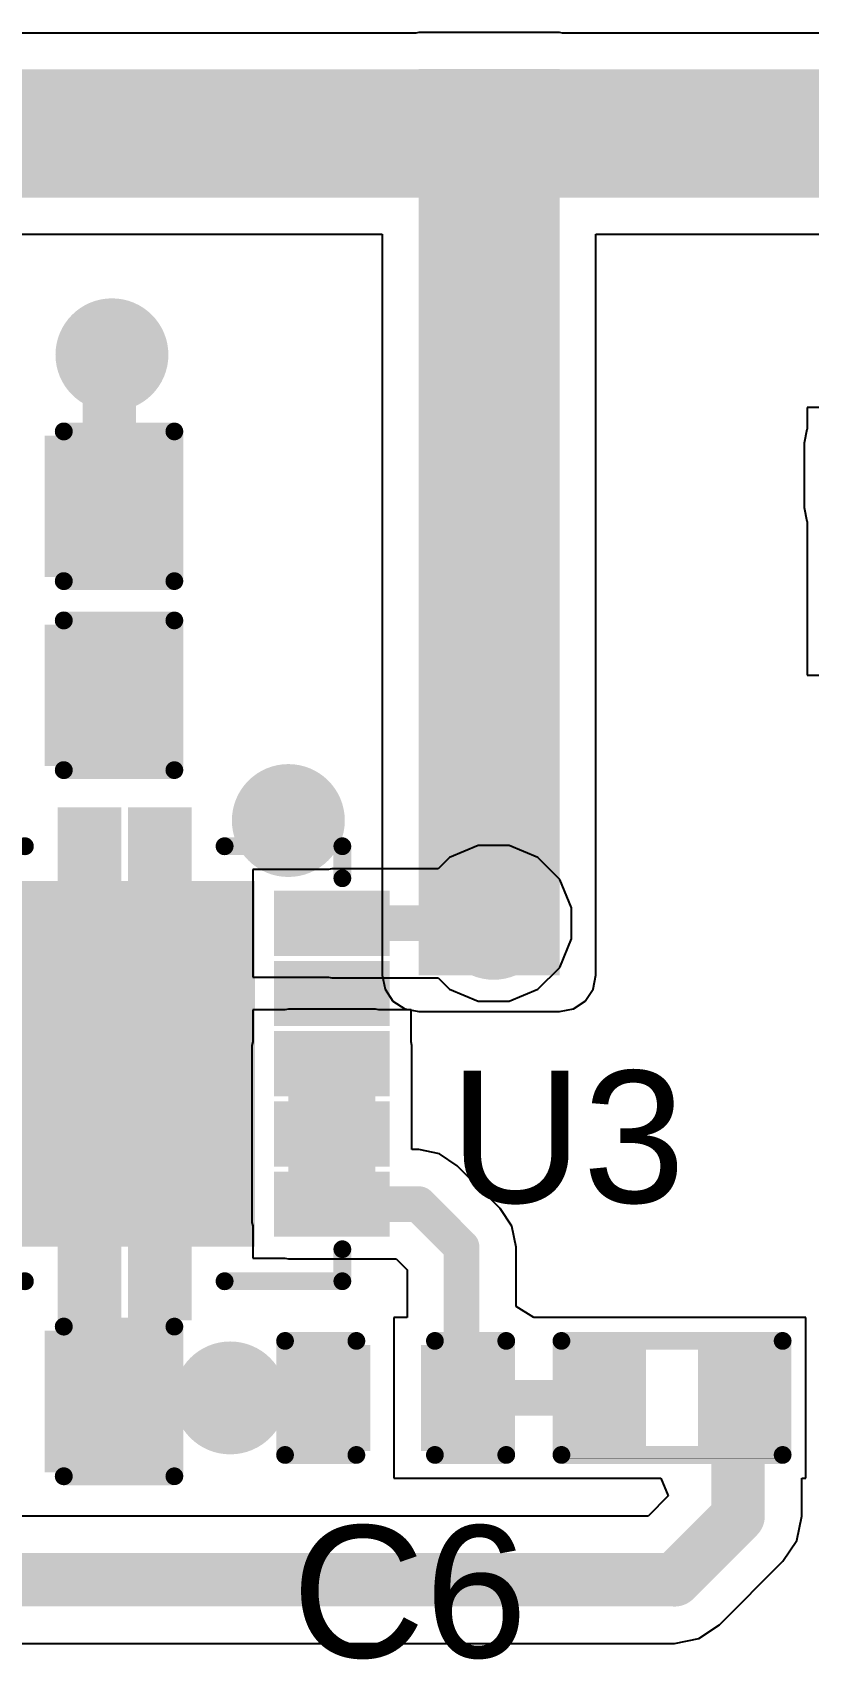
# Model space of a CAD drawing. Header units: inches. Extents: x -3.9 to 67.9, y -8.1 to 62.1.
# Drawn here: x 20.06 to 25.58, y 10.9 to 22.48 of the extents above; entities that cross this region are included whole.
import ezdxf

# ---------------------------------------------------------------- set-up
doc = ezdxf.new("R2010")
doc.units = ezdxf.units.IN
for name, color, linetype in [('Bottom Layer', 5, 'Continuous'), ('Bottom Solder', 6, 'Continuous'), ('Multi-Layer', 9, 'Continuous'), ('Pad Holes', 156, 'Continuous'), ('Top Layer', 1, 'Continuous'), ('Top Overlay', 2, 'Continuous'), ('Top Paste', 8, 'Continuous'), ('Top Solder', 216, 'Continuous'), ('Via Holes', 16, 'Continuous')]:
    doc.layers.add(name, color=color, linetype=linetype)
doc.styles.add('Arial', font='', dxfattribs={"height": 0.2})
doc.styles.get('Arial').set_extended_font_data('Arial')

# ---------------------------------------------------------------- blocks, each defined once
blk = doc.blocks.new('10_VSON__3_3__26')
at = {"layer": 'Bottom Layer'}
h = blk.add_hatch(color=5, dxfattribs=at)
edge = h.paths.add_edge_path()
edge.add_arc((0, 0.95), 0.25, 0, 360)
h = blk.add_hatch(color=5, dxfattribs=at)
edge = h.paths.add_edge_path()
edge.add_arc((-0.575, 0), 0.25, 0, 360)
h = blk.add_hatch(color=5, dxfattribs=at)
edge = h.paths.add_edge_path()
edge.add_arc((0.575, 0), 0.25, 0, 360)
h = blk.add_hatch(color=5, dxfattribs=at)
edge = h.paths.add_edge_path()
edge.add_arc((0, -0.95), 0.25, 0, 360)
at = {"layer": 'Bottom Solder'}
h = blk.add_hatch(color=6, dxfattribs=at)
edge = h.paths.add_edge_path()
edge.add_arc((0, 0.95), 0.352, 0, 360)
h = blk.add_hatch(color=6, dxfattribs=at)
edge = h.paths.add_edge_path()
edge.add_arc((-0.575, 0), 0.352, 0, 360)
h = blk.add_hatch(color=6, dxfattribs=at)
edge = h.paths.add_edge_path()
edge.add_arc((0.575, 0), 0.352, 0, 360)
h = blk.add_hatch(color=6, dxfattribs=at)
edge = h.paths.add_edge_path()
edge.add_arc((0, -0.95), 0.352, 0, 360)
at = {"layer": 'Multi-Layer'}
h = blk.add_hatch(color=9, dxfattribs=at)
edge = h.paths.add_edge_path()
edge.add_arc((0, 0.95), 0.25, 0, 360)
h = blk.add_hatch(color=9, dxfattribs=at)
edge = h.paths.add_edge_path()
edge.add_arc((-0.575, 0), 0.25, 0, 360)
h = blk.add_hatch(color=9, dxfattribs=at)
edge = h.paths.add_edge_path()
edge.add_arc((0.575, 0), 0.25, 0, 360)
h = blk.add_hatch(color=9, dxfattribs=at)
edge = h.paths.add_edge_path()
edge.add_arc((0, -0.95), 0.25, 0, 360)
at = {"layer": 'Pad Holes'}
h = blk.add_hatch(color=7, dxfattribs=at)
edge = h.paths.add_edge_path()
edge.add_arc((0, 0.95), 0.15, 0, 360)
h = blk.add_hatch(color=7, dxfattribs=at)
edge = h.paths.add_edge_path()
edge.add_arc((-0.575, 0), 0.15, 0, 360)
h = blk.add_hatch(color=7, dxfattribs=at)
edge = h.paths.add_edge_path()
edge.add_arc((0.575, 0), 0.15, 0, 360)
h = blk.add_hatch(color=7, dxfattribs=at)
edge = h.paths.add_edge_path()
edge.add_arc((0, -0.95), 0.15, 0, 360)
at = {"layer": 'Top Layer'}
for points in [[(-0.375, 1.175), (-0.375, 1.725), (-0.125, 1.725), (-0.125, 1.175)], [(0.125, 1.175), (0.125, 1.725), (0.375, 1.725), (0.375, 1.175)], [(-0.825, 1.2), (0.825, 1.2), (0.825, -1.2), (-0.825, -1.2)], [(-1.785, 1.13), (-1.165, 1.13), (-1.165, 0.87), (-1.785, 0.87)], [(1.165, 1.13), (1.785, 1.13), (1.785, 0.87), (1.165, 0.87)], [(-1.785, 0.63), (-1.165, 0.63), (-1.165, 0.37), (-1.785, 0.37)], [(1.165, 0.63), (1.785, 0.63), (1.785, 0.37), (1.165, 0.37)], [(-1.785, 0.13), (-1.165, 0.13), (-1.165, -0.13), (-1.785, -0.13)], [(1.165, 0.13), (1.785, 0.13), (1.785, -0.13), (1.165, -0.13)], [(-1.785, -0.37), (-1.165, -0.37), (-1.165, -0.63), (-1.785, -0.63)], [(1.165, -0.37), (1.785, -0.37), (1.785, -0.63), (1.165, -0.63)], [(-1.785, -0.87), (-1.165, -0.87), (-1.165, -1.13), (-1.785, -1.13)], [(1.165, -0.87), (1.785, -0.87), (1.785, -1.13), (1.165, -1.13)], [(-0.125, -1.175), (-0.125, -1.725), (-0.375, -1.725), (-0.375, -1.175)], [(0.375, -1.175), (0.375, -1.725), (0.125, -1.725), (0.125, -1.175)]]:
    blk.add_hatch(color=1, dxfattribs=at).paths.add_polyline_path(points)
h = blk.add_hatch(color=1, dxfattribs=at)
edge = h.paths.add_edge_path()
edge.add_arc((0, 0.95), 0.25, 0, 360)
h = blk.add_hatch(color=1, dxfattribs=at)
edge = h.paths.add_edge_path()
edge.add_arc((-0.575, 0), 0.25, 0, 360)
h = blk.add_hatch(color=1, dxfattribs=at)
edge = h.paths.add_edge_path()
edge.add_arc((0.575, 0), 0.25, 0, 360)
h = blk.add_hatch(color=1, dxfattribs=at)
edge = h.paths.add_edge_path()
edge.add_arc((0, -0.95), 0.25, 0, 360)
at = {"layer": 'Top Paste'}
for points in [[(-0.375, 1.175), (-0.375, 1.725), (-0.125, 1.725), (-0.125, 1.175)], [(0.125, 1.175), (0.125, 1.725), (0.375, 1.725), (0.375, 1.175)], [(-0.825, 1.2), (0.825, 1.2), (0.825, -1.2), (-0.825, -1.2)], [(-1.785, 1.13), (-1.165, 1.13), (-1.165, 0.87), (-1.785, 0.87)], [(1.165, 1.13), (1.785, 1.13), (1.785, 0.87), (1.165, 0.87)], [(-1.785, 0.63), (-1.165, 0.63), (-1.165, 0.37), (-1.785, 0.37)], [(1.165, 0.63), (1.785, 0.63), (1.785, 0.37), (1.165, 0.37)], [(-1.785, 0.13), (-1.165, 0.13), (-1.165, -0.13), (-1.785, -0.13)], [(1.165, 0.13), (1.785, 0.13), (1.785, -0.13), (1.165, -0.13)], [(-1.785, -0.37), (-1.165, -0.37), (-1.165, -0.63), (-1.785, -0.63)], [(1.165, -0.37), (1.785, -0.37), (1.785, -0.63), (1.165, -0.63)], [(-1.785, -0.87), (-1.165, -0.87), (-1.165, -1.13), (-1.785, -1.13)], [(1.165, -0.87), (1.785, -0.87), (1.785, -1.13), (1.165, -1.13)], [(-0.125, -1.175), (-0.125, -1.725), (-0.375, -1.725), (-0.375, -1.175)], [(0.375, -1.175), (0.375, -1.725), (0.125, -1.725), (0.125, -1.175)]]:
    blk.add_hatch(color=8, dxfattribs=at).paths.add_polyline_path(points)
at = {"layer": 'Top Solder'}
for points in [[(-0.477, 1.073), (-0.477, 1.827), (-0.023, 1.827), (-0.023, 1.073)], [(0.023, 1.073), (0.023, 1.827), (0.477, 1.827), (0.477, 1.073)], [(-0.927, 1.302), (0.927, 1.302), (0.927, -1.302), (-0.927, -1.302)], [(-1.887, 1.232), (-1.063, 1.232), (-1.063, 0.768), (-1.887, 0.768)], [(1.063, 1.232), (1.887, 1.232), (1.887, 0.768), (1.063, 0.768)], [(-1.887, 0.732), (-1.063, 0.732), (-1.063, 0.268), (-1.887, 0.268)], [(1.063, 0.732), (1.887, 0.732), (1.887, 0.268), (1.063, 0.268)], [(-1.887, 0.232), (-1.063, 0.232), (-1.063, -0.232), (-1.887, -0.232)], [(1.063, 0.232), (1.887, 0.232), (1.887, -0.232), (1.063, -0.232)], [(-1.887, -0.268), (-1.063, -0.268), (-1.063, -0.732), (-1.887, -0.732)], [(1.063, -0.268), (1.887, -0.268), (1.887, -0.732), (1.063, -0.732)], [(-1.887, -0.768), (-1.063, -0.768), (-1.063, -1.232), (-1.887, -1.232)], [(1.063, -0.768), (1.887, -0.768), (1.887, -1.232), (1.063, -1.232)], [(-0.023, -1.073), (-0.023, -1.827), (-0.477, -1.827), (-0.477, -1.073)], [(0.477, -1.073), (0.477, -1.827), (0.023, -1.827), (0.023, -1.073)]]:
    blk.add_hatch(color=216, dxfattribs=at).paths.add_polyline_path(points)
h = blk.add_hatch(color=216, dxfattribs=at)
edge = h.paths.add_edge_path()
edge.add_arc((0, 0.95), 0.352, 0, 360)
h = blk.add_hatch(color=216, dxfattribs=at)
edge = h.paths.add_edge_path()
edge.add_arc((-0.575, 0), 0.352, 0, 360)
h = blk.add_hatch(color=216, dxfattribs=at)
edge = h.paths.add_edge_path()
edge.add_arc((0.575, 0), 0.352, 0, 360)
h = blk.add_hatch(color=216, dxfattribs=at)
edge = h.paths.add_edge_path()
edge.add_arc((0, -0.95), 0.352, 0, 360)
at = {"layer": 'Top Overlay', "const_width": 0.127}
for points in [[(-1.549, 1.549), (-0.711, 1.549)], [(-1.549, 1.321), (-1.549, 1.549)], [(0.711, 1.549), (1.549, 1.549)], [(1.549, 1.321), (1.549, 1.549)], [(-2.083, 1.143), (-1.956, 1.016)], [(-2.083, 0.889), (-2.083, 1.143)], [(-2.083, 0.889), (-1.956, 1.016)], [(-1.549, -1.549), (-1.549, -1.321)], [(1.549, -1.549), (1.549, -1.321)], [(-1.549, -1.549), (-0.711, -1.549)], [(0.711, -1.549), (1.549, -1.549)]]:
    blk.add_lwpolyline(points, dxfattribs=at)
at = {"layer": 'Top Overlay', "const_width": 0.0635}
for points in [[(-1.581, 1.549, 1), (-1.518, 1.549, 1)], [(-1.581, 1.549, 1), (-1.518, 1.549, 1)], [(-0.743, 1.549, 1), (-0.679, 1.549, 1)], [(0.679, 1.549, 1), (0.743, 1.549, 1)], [(1.518, 1.549, 1), (1.581, 1.549, 1)], [(1.518, 1.549, 1), (1.581, 1.549, 1)], [(-1.581, 1.321, 1), (-1.518, 1.321, 1)], [(1.518, 1.321, 1), (1.581, 1.321, 1)], [(-2.115, 1.143, 1), (-2.051, 1.143, 1)], [(-2.115, 1.143, 1), (-2.051, 1.143, 1)], [(-1.988, 1.016, 1), (-1.924, 1.016, 1)], [(-1.988, 1.016, 1), (-1.924, 1.016, 1)], [(-2.115, 0.889, 1), (-2.051, 0.889, 1)], [(-2.115, 0.889, 1), (-2.051, 0.889, 1)], [(-1.581, -1.321, 1), (-1.518, -1.321, 1)], [(1.518, -1.321, 1), (1.581, -1.321, 1)], [(-1.581, -1.549, 1), (-1.518, -1.549, 1)], [(-1.581, -1.549, 1), (-1.518, -1.549, 1)], [(-0.743, -1.549, 1), (-0.679, -1.549, 1)], [(0.679, -1.549, 1), (0.743, -1.549, 1)], [(1.518, -1.549, 1), (1.581, -1.549, 1)], [(1.518, -1.549, 1), (1.581, -1.549, 1)]]:
    blk.add_lwpolyline(points, format="xyb", close=True, dxfattribs=at)
blk = doc.blocks.new('R___0402_34')
at = {"layer": 'Top Layer'}
for points in [[(-0.699, -0.318), (-0.699, 0.318), (-0.241, 0.318), (-0.241, -0.318)], [(0.241, -0.318), (0.241, 0.318), (0.699, 0.318), (0.699, -0.318)]]:
    blk.add_hatch(color=1, dxfattribs=at).paths.add_polyline_path(points)
at = {"layer": 'Top Paste'}
for points in [[(-0.699, -0.318), (-0.699, 0.318), (-0.241, 0.318), (-0.241, -0.318)], [(0.241, -0.318), (0.241, 0.318), (0.699, 0.318), (0.699, -0.318)]]:
    blk.add_hatch(color=8, dxfattribs=at).paths.add_polyline_path(points)
at = {"layer": 'Top Solder'}
for points in [[(-0.754, -0.373), (-0.754, 0.373), (-0.186, 0.373), (-0.186, -0.373)], [(0.186, -0.373), (0.186, 0.373), (0.754, 0.373), (0.754, -0.373)]]:
    blk.add_hatch(color=216, dxfattribs=at).paths.add_polyline_path(points)
at = {"layer": 'Top Overlay'}
for points, const_width in [([(-0.787, 0.406), (0.787, 0.406)], 0.127), ([(-0.787, -0.406), (-0.787, 0.406)], 0.127), ([(0.787, -0.406), (0.787, 0.406)], 0.127), ([(-0.787, -0.406), (0.787, -0.406)], 0.127), ([(-0.813, -0.432), (0.813, -0.432)], 0.00323)]:
    blk.add_lwpolyline(points, dxfattribs=dict(at, const_width=const_width))
for points, const_width in [([(-0.819, 0.406, 1), (-0.756, 0.406, 1)], 0.0635), ([(-0.819, 0.406, 1), (-0.756, 0.406, 1)], 0.0635), ([(0.756, 0.406, 1), (0.819, 0.406, 1)], 0.0635), ([(0.756, 0.406, 1), (0.819, 0.406, 1)], 0.0635), ([(-0.819, -0.406, 1), (-0.756, -0.406, 1)], 0.0635), ([(-0.819, -0.406, 1), (-0.756, -0.406, 1)], 0.0635), ([(0.756, -0.406, 1), (0.819, -0.406, 1)], 0.0635), ([(0.756, -0.406, 1), (0.819, -0.406, 1)], 0.0635), ([(-0.814, -0.432, 1), (-0.812, -0.432, 1)], 0.00161), ([(0.812, -0.432, 1), (0.814, -0.432, 1)], 0.00161)]:
    blk.add_lwpolyline(points, format="xyb", close=True, dxfattribs=dict(at, const_width=const_width))
blk = doc.blocks.new('C___0402_50')
at = {"layer": 'Top Layer'}
for points in [[(-0.699, -0.318), (-0.699, 0.318), (-0.241, 0.318), (-0.241, -0.318)], [(0.241, -0.318), (0.241, 0.318), (0.699, 0.318), (0.699, -0.318)]]:
    blk.add_hatch(color=1, dxfattribs=at).paths.add_polyline_path(points)
at = {"layer": 'Top Paste'}
for points in [[(-0.699, -0.318), (-0.699, 0.318), (-0.241, 0.318), (-0.241, -0.318)], [(0.241, -0.318), (0.241, 0.318), (0.699, 0.318), (0.699, -0.318)]]:
    blk.add_hatch(color=8, dxfattribs=at).paths.add_polyline_path(points)
at = {"layer": 'Top Solder'}
for points in [[(-0.758, -0.377), (-0.758, 0.377), (-0.181, 0.377), (-0.181, -0.377)], [(0.181, -0.377), (0.181, 0.377), (0.758, 0.377), (0.758, -0.377)]]:
    blk.add_hatch(color=216, dxfattribs=at).paths.add_polyline_path(points)
at = {"layer": 'Top Overlay', "const_width": 0.127}
for points in [[(-0.787, -0.406), (-0.787, 0.406)], [(-0.787, 0.406), (-0.279, 0.406)], [(0.279, 0.406), (0.787, 0.406)], [(0.787, -0.406), (0.787, 0.406)], [(-0.787, -0.406), (-0.279, -0.406)], [(0.279, -0.406), (0.787, -0.406)]]:
    blk.add_lwpolyline(points, dxfattribs=at)
at = {"layer": 'Top Overlay', "const_width": 0.0635}
for points in [[(-0.819, 0.406, 1), (-0.756, 0.406, 1)], [(-0.819, 0.406, 1), (-0.756, 0.406, 1)], [(-0.311, 0.406, 1), (-0.248, 0.406, 1)], [(0.248, 0.406, 1), (0.311, 0.406, 1)], [(0.756, 0.406, 1), (0.819, 0.406, 1)], [(0.756, 0.406, 1), (0.819, 0.406, 1)], [(-0.819, -0.406, 1), (-0.756, -0.406, 1)], [(-0.819, -0.406, 1), (-0.756, -0.406, 1)], [(-0.311, -0.406, 1), (-0.248, -0.406, 1)], [(0.248, -0.406, 1), (0.311, -0.406, 1)], [(0.756, -0.406, 1), (0.819, -0.406, 1)], [(0.756, -0.406, 1), (0.819, -0.406, 1)]]:
    blk.add_lwpolyline(points, format="xyb", close=True, dxfattribs=at)
blk = doc.blocks.new('C___0603_51')
at = {"layer": 'Top Layer'}
for points in [[(-0.381, 0.445), (-0.381, -0.445), (-1.143, -0.445), (-1.143, 0.445)], [(1.143, 0.445), (1.143, -0.445), (0.381, -0.445), (0.381, 0.445)]]:
    blk.add_hatch(color=1, dxfattribs=at).paths.add_polyline_path(points)
at = {"layer": 'Top Paste'}
for points in [[(-0.381, 0.445), (-0.381, -0.445), (-1.143, -0.445), (-1.143, 0.445)], [(1.143, 0.445), (1.143, -0.445), (0.381, -0.445), (0.381, 0.445)]]:
    blk.add_hatch(color=8, dxfattribs=at).paths.add_polyline_path(points)
at = {"layer": 'Top Solder'}
for points in [[(-0.321, 0.504), (-0.321, -0.504), (-1.203, -0.504), (-1.203, 0.504)], [(1.203, 0.504), (1.203, -0.504), (0.321, -0.504), (0.321, 0.504)]]:
    blk.add_hatch(color=216, dxfattribs=at).paths.add_polyline_path(points)
at = {"layer": 'Top Overlay', "const_width": 0.127}
for points in [[(-0.457, 0.533), (-1.245, 0.533)], [(-1.245, 0.533), (-1.245, -0.533)], [(1.245, 0.533), (0.457, 0.533)], [(1.245, 0.533), (1.245, -0.533)], [(-0.457, -0.533), (-1.245, -0.533)], [(1.245, -0.533), (0.457, -0.533)]]:
    blk.add_lwpolyline(points, dxfattribs=at)
at = {"layer": 'Top Overlay', "const_width": 0.0635}
for points in [[(-1.276, 0.533, 1), (-1.213, 0.533, 1)], [(-1.276, 0.533, 1), (-1.213, 0.533, 1)], [(-0.489, 0.533, 1), (-0.425, 0.533, 1)], [(0.425, 0.533, 1), (0.489, 0.533, 1)], [(1.213, 0.533, 1), (1.276, 0.533, 1)], [(1.213, 0.533, 1), (1.276, 0.533, 1)], [(-1.276, -0.533, 1), (-1.213, -0.533, 1)], [(-1.276, -0.533, 1), (-1.213, -0.533, 1)], [(-0.489, -0.533, 1), (-0.425, -0.533, 1)], [(0.425, -0.533, 1), (0.489, -0.533, 1)], [(1.213, -0.533, 1), (1.276, -0.533, 1)], [(1.213, -0.533, 1), (1.276, -0.533, 1)]]:
    blk.add_lwpolyline(points, format="xyb", close=True, dxfattribs=at)
blk = doc.blocks.new('C___0603_52')
at = {"layer": 'Top Layer'}
for points in [[(-0.381, 0.445), (-0.381, -0.445), (-1.143, -0.445), (-1.143, 0.445)], [(1.143, 0.445), (1.143, -0.445), (0.381, -0.445), (0.381, 0.445)]]:
    blk.add_hatch(color=1, dxfattribs=at).paths.add_polyline_path(points)
at = {"layer": 'Top Paste'}
for points in [[(-0.381, 0.445), (-0.381, -0.445), (-1.143, -0.445), (-1.143, 0.445)], [(1.143, 0.445), (1.143, -0.445), (0.381, -0.445), (0.381, 0.445)]]:
    blk.add_hatch(color=8, dxfattribs=at).paths.add_polyline_path(points)
at = {"layer": 'Top Solder'}
for points in [[(-0.321, 0.504), (-0.321, -0.504), (-1.203, -0.504), (-1.203, 0.504)], [(1.203, 0.504), (1.203, -0.504), (0.321, -0.504), (0.321, 0.504)]]:
    blk.add_hatch(color=216, dxfattribs=at).paths.add_polyline_path(points)
at = {"layer": 'Top Overlay', "const_width": 0.127}
for points in [[(-0.457, 0.533), (-1.245, 0.533)], [(-1.245, 0.533), (-1.245, -0.533)], [(1.245, 0.533), (0.457, 0.533)], [(1.245, 0.533), (1.245, -0.533)], [(-0.457, -0.533), (-1.245, -0.533)], [(1.245, -0.533), (0.457, -0.533)]]:
    blk.add_lwpolyline(points, dxfattribs=at)
at = {"layer": 'Top Overlay', "const_width": 0.0635}
for points in [[(-1.276, 0.533, 1), (-1.213, 0.533, 1)], [(-1.276, 0.533, 1), (-1.213, 0.533, 1)], [(-0.489, 0.533, 1), (-0.425, 0.533, 1)], [(0.425, 0.533, 1), (0.489, 0.533, 1)], [(1.213, 0.533, 1), (1.276, 0.533, 1)], [(1.213, 0.533, 1), (1.276, 0.533, 1)], [(-1.276, -0.533, 1), (-1.213, -0.533, 1)], [(-1.276, -0.533, 1), (-1.213, -0.533, 1)], [(-0.489, -0.533, 1), (-0.425, -0.533, 1)], [(0.425, -0.533, 1), (0.489, -0.533, 1)], [(1.213, -0.533, 1), (1.276, -0.533, 1)], [(1.213, -0.533, 1), (1.276, -0.533, 1)]]:
    blk.add_lwpolyline(points, format="xyb", close=True, dxfattribs=at)
blk = doc.blocks.new('C___0603_53')
at = {"layer": 'Top Layer'}
for points in [[(-0.381, 0.445), (-0.381, -0.445), (-1.143, -0.445), (-1.143, 0.445)], [(1.143, 0.445), (1.143, -0.445), (0.381, -0.445), (0.381, 0.445)]]:
    blk.add_hatch(color=1, dxfattribs=at).paths.add_polyline_path(points)
at = {"layer": 'Top Paste'}
for points in [[(-0.381, 0.445), (-0.381, -0.445), (-1.143, -0.445), (-1.143, 0.445)], [(1.143, 0.445), (1.143, -0.445), (0.381, -0.445), (0.381, 0.445)]]:
    blk.add_hatch(color=8, dxfattribs=at).paths.add_polyline_path(points)
at = {"layer": 'Top Solder'}
for points in [[(-0.321, 0.504), (-0.321, -0.504), (-1.203, -0.504), (-1.203, 0.504)], [(1.203, 0.504), (1.203, -0.504), (0.321, -0.504), (0.321, 0.504)]]:
    blk.add_hatch(color=216, dxfattribs=at).paths.add_polyline_path(points)
at = {"layer": 'Top Overlay', "const_width": 0.127}
for points in [[(-0.457, 0.533), (-1.245, 0.533)], [(-1.245, 0.533), (-1.245, -0.533)], [(1.245, 0.533), (0.457, 0.533)], [(1.245, 0.533), (1.245, -0.533)], [(-0.457, -0.533), (-1.245, -0.533)], [(1.245, -0.533), (0.457, -0.533)]]:
    blk.add_lwpolyline(points, dxfattribs=at)
at = {"layer": 'Top Overlay', "const_width": 0.0635}
for points in [[(-1.276, 0.533, 1), (-1.213, 0.533, 1)], [(-1.276, 0.533, 1), (-1.213, 0.533, 1)], [(-0.489, 0.533, 1), (-0.425, 0.533, 1)], [(0.425, 0.533, 1), (0.489, 0.533, 1)], [(1.213, 0.533, 1), (1.276, 0.533, 1)], [(1.213, 0.533, 1), (1.276, 0.533, 1)], [(-1.276, -0.533, 1), (-1.213, -0.533, 1)], [(-1.276, -0.533, 1), (-1.213, -0.533, 1)], [(-0.489, -0.533, 1), (-0.425, -0.533, 1)], [(0.425, -0.533, 1), (0.489, -0.533, 1)], [(1.213, -0.533, 1), (1.276, -0.533, 1)], [(1.213, -0.533, 1), (1.276, -0.533, 1)]]:
    blk.add_lwpolyline(points, format="xyb", close=True, dxfattribs=at)

msp = doc.modelspace()

# ---------------------------------------------------------------- hatches: boundary and pattern name
at = {"layer": 'Bottom Layer'}
for points in [[(17.852, 21.308), (29.235, 21.308), (29.235, 22.222), (17.852, 22.222)], [(22.809, 15.771), (23.812, 15.771), (23.812, 22.226), (22.809, 22.226)]]:
    msp.add_hatch(color=5, dxfattribs=at).paths.add_polyline_path(points)
h = msp.add_hatch(color=5, dxfattribs=at)
edge = h.paths.add_edge_path()
edge.add_arc((20.625, 20.19), 0.3, 0, 360)
h = msp.add_hatch(color=5, dxfattribs=at)
edge = h.paths.add_edge_path()
edge.add_arc((21.881, 16.873), 0.3, 0, 360)
h = msp.add_hatch(color=5, dxfattribs=at)
edge = h.paths.add_edge_path()
edge.add_arc((23.343, 16.141), 0.3, 0, 360)
h = msp.add_hatch(color=5, dxfattribs=at)
edge = h.paths.add_edge_path()
edge.add_arc((21.467, 12.761), 0.3, 0, 360)
at = {"layer": 'Bottom Solder'}
h = msp.add_hatch(color=6, dxfattribs=at)
edge = h.paths.add_edge_path()
edge.add_arc((20.625, 20.19), 0.402, 0, 360)
h = msp.add_hatch(color=6, dxfattribs=at)
edge = h.paths.add_edge_path()
edge.add_arc((21.881, 16.873), 0.402, 0, 360)
h = msp.add_hatch(color=6, dxfattribs=at)
edge = h.paths.add_edge_path()
edge.add_arc((23.343, 16.141), 0.402, 0, 360)
h = msp.add_hatch(color=6, dxfattribs=at)
edge = h.paths.add_edge_path()
edge.add_arc((21.467, 12.761), 0.402, 0, 360)
at = {"layer": 'Top Layer'}
h = msp.add_hatch(color=1, dxfattribs=at)
edge = h.paths.add_edge_path()
edge.add_arc((20.625, 20.19), 0.3, 0, 360)
h = msp.add_hatch(color=1, dxfattribs=at)
edge = h.paths.add_edge_path()
edge.add_arc((21.881, 16.873), 0.3, 0, 360)
h = msp.add_hatch(color=1, dxfattribs=at)
edge = h.paths.add_edge_path()
edge.add_arc((23.343, 16.141), 0.3, 0, 360)
msp.add_hatch(color=1, dxfattribs=at).paths.add_polyline_path([(21.881, 14.011), (22.501, 14.011), (22.501, 15.271), (21.881, 15.271)])
h = msp.add_hatch(color=1, dxfattribs=at)
edge = h.paths.add_edge_path()
edge.add_arc((21.467, 12.761), 0.3, 0, 360)
at = {"layer": 'Top Solder'}
h = msp.add_hatch(color=216, dxfattribs=at)
edge = h.paths.add_edge_path()
edge.add_arc((20.625, 20.19), 0.402, 0, 360)
h = msp.add_hatch(color=216, dxfattribs=at)
edge = h.paths.add_edge_path()
edge.add_arc((21.881, 16.873), 0.402, 0, 360)
h = msp.add_hatch(color=216, dxfattribs=at)
edge = h.paths.add_edge_path()
edge.add_arc((23.343, 16.141), 0.402, 0, 360)
h = msp.add_hatch(color=216, dxfattribs=at)
edge = h.paths.add_edge_path()
edge.add_arc((21.467, 12.761), 0.402, 0, 360)
at = {"layer": 'Via Holes'}
h = msp.add_hatch(color=7, dxfattribs=at)
edge = h.paths.add_edge_path()
edge.add_arc((20.625, 20.19), 0.15, 0, 360)
h = msp.add_hatch(color=7, dxfattribs=at)
edge = h.paths.add_edge_path()
edge.add_arc((21.881, 16.873), 0.15, 0, 360)
h = msp.add_hatch(color=7, dxfattribs=at)
edge = h.paths.add_edge_path()
edge.add_arc((23.343, 16.141), 0.15, 0, 360)
h = msp.add_hatch(color=7, dxfattribs=at)
edge = h.paths.add_edge_path()
edge.add_arc((21.467, 12.761), 0.15, 0, 360)

# ---------------------------------------------------------------- linework, layer by layer
at = {"layer": 'Bottom Layer'}
for p, q in [((22.789, 22.481), (17.852, 22.481)), ((22.809, 22.485), (22.789, 22.481)), ((23.812, 22.485), (22.809, 22.485)), ((23.832, 22.481), (23.812, 22.485)), ((29.235, 22.481), (23.832, 22.481)), ((17.852, 21.049), (22.55, 21.049)), ((22.55, 21.049), (22.55, 15.771)), ((24.071, 15.771), (24.071, 21.049)), ((24.071, 21.049), (29.235, 21.049)), ((22.55, 15.771), (22.57, 15.671)), ((24.051, 15.671), (24.071, 15.771)), ((22.57, 15.671), (22.626, 15.587)), ((23.995, 15.587), (24.051, 15.671)), ((22.626, 15.587), (22.71, 15.531)), ((22.71, 15.531), (22.809, 15.512)), ((23.812, 15.512), (23.911, 15.531)), ((23.911, 15.531), (23.995, 15.587)), ((22.809, 15.512), (23.812, 15.512))]:
    msp.add_line(p, q, dxfattribs=at)
at = {"layer": 'Top Layer'}
for p, q in [((25.788, 19.814), (25.574, 19.814)), ((25.574, 19.814), (25.574, 19.662)), ((25.573, 19.659), (25.553, 19.56)), ((25.574, 19.662), (25.573, 19.659)), ((25.553, 19.56), (25.553, 19.103)), ((25.553, 19.103), (25.573, 19.004)), ((25.573, 19.004), (25.574, 19.001)), ((25.574, 19.001), (25.574, 17.909)), ((25.574, 17.909), (25.759, 17.909)), ((23.233, 16.695), (23.029, 16.61)), ((23.453, 16.695), (23.233, 16.695)), ((23.657, 16.61), (23.453, 16.695)), ((23.029, 16.61), (22.948, 16.529)), ((23.813, 16.454), (23.657, 16.61)), ((22.168, 16.525), (21.627, 16.525)), ((21.627, 16.525), (21.627, 15.757)), ((22.191, 16.529), (22.168, 16.525)), ((22.948, 16.529), (22.191, 16.529)), ((23.897, 16.251), (23.813, 16.454)), ((23.897, 16.03), (23.897, 16.251)), ((23.813, 15.827), (23.897, 16.03)), ((23.657, 15.671), (23.813, 15.827)), ((21.627, 15.757), (22.168, 15.757)), ((22.168, 15.757), (22.191, 15.752)), ((22.191, 15.752), (22.948, 15.752)), ((22.948, 15.752), (23.029, 15.671)), ((23.029, 15.671), (23.233, 15.587)), ((23.453, 15.587), (23.657, 15.671)), ((21.881, 15.53), (21.856, 15.525)), ((22.501, 15.53), (21.881, 15.53)), ((22.526, 15.525), (22.501, 15.53)), ((23.233, 15.587), (23.453, 15.587)), ((21.856, 15.525), (21.627, 15.525)), ((21.627, 15.525), (21.627, 15.296)), ((22.755, 15.525), (22.526, 15.525)), ((22.755, 15.296), (22.755, 15.525)), ((21.627, 15.296), (21.622, 15.271)), ((22.76, 15.271), (22.755, 15.296)), ((21.622, 15.271), (21.622, 14.011)), ((22.76, 14.529), (22.76, 15.271)), ((22.809, 14.529), (22.76, 14.529)), ((22.958, 14.499), (22.809, 14.529)), ((23.084, 14.415), (22.958, 14.499)), ((23.389, 14.11), (23.084, 14.415)), ((23.473, 13.984), (23.389, 14.11)), ((21.622, 14.011), (21.627, 13.986)), ((21.627, 13.986), (21.627, 13.757)), ((23.503, 13.835), (23.473, 13.984)), ((23.503, 13.412), (23.503, 13.835)), ((21.627, 13.757), (21.856, 13.757)), ((21.856, 13.757), (21.881, 13.752)), ((21.881, 13.752), (22.501, 13.752)), ((22.501, 13.752), (22.503, 13.752)), ((22.503, 13.752), (22.648, 13.752)), ((22.648, 13.752), (22.726, 13.674)), ((22.726, 13.674), (22.726, 13.333)), ((22.726, 13.333), (22.632, 13.333)), ((22.632, 13.333), (22.632, 12.19)), ((23.63, 13.333), (23.503, 13.412)), ((23.661, 13.333), (23.63, 13.333)), ((25.566, 13.333), (23.661, 13.333)), ((23.661, 13.333), (23.661, 13.333)), ((25.566, 12.19), (25.566, 13.333)), ((22.632, 12.19), (23.597, 12.19)), ((23.597, 12.19), (23.597, 12.19)), ((23.597, 12.19), (23.661, 12.19)), ((23.661, 12.19), (23.661, 12.19)), ((23.661, 12.19), (24.533, 12.19)), ((24.533, 12.19), (24.586, 12.063)), ((25.536, 11.919), (25.536, 12.19)), ((25.536, 12.19), (25.566, 12.19)), ((24.586, 12.063), (24.443, 11.92)), ((24.443, 11.92), (19.81, 11.92)), ((25.502, 11.745), (25.536, 11.919)), ((25.403, 11.598), (25.502, 11.745)), ((24.951, 11.146), (25.403, 11.598)), ((25.403, 11.598), (25.403, 11.598)), ((24.804, 11.048), (24.951, 11.146)), ((18.952, 11.013), (24.631, 11.013)), ((24.631, 11.013), (24.804, 11.048))]:
    msp.add_line(p, q, dxfattribs=at)
for points, const_width in [([(20.606, 20.171), (20.625, 20.19)], 0.381), ([(20.606, 19.13), (20.606, 20.171)], 0.381), ([(20.587, 19.111), (20.606, 19.13)], 0.381), ([(22.191, 16.141), (23.343, 16.141)], 0.254), ([(22.191, 14.141), (22.809, 14.141)], 0.254), ([(22.809, 14.141), (23.114, 13.835)], 0.254), ([(23.114, 12.761), (23.114, 13.835)], 0.254), ([(20.587, 12.736), (20.6, 12.748)], 0.381), ([(20.6, 12.748), (21.455, 12.748)], 0.381), ([(21.455, 12.748), (21.467, 12.761)], 0.381), ([(23.114, 12.761), (24.143, 12.761)], 0.254), ([(25.083, 11.919), (25.083, 12.507)], 0.381), ([(24.631, 11.466), (25.083, 11.919)], 0.381), ([(18.952, 11.466), (24.631, 11.466)], 0.381)]:
    msp.add_lwpolyline(points, dxfattribs=dict(at, const_width=const_width))
for points, const_width in [([(20.511, 20.171, 1), (20.702, 20.171, 1)], 0.191), ([(20.511, 20.171, 1), (20.702, 20.171, 1)], 0.191), ([(20.53, 20.19, 1), (20.721, 20.19, 1)], 0.191), ([(20.492, 19.111, 1), (20.682, 19.111, 1)], 0.191), ([(20.511, 19.13, 1), (20.702, 19.13, 1)], 0.191), ([(20.511, 19.13, 1), (20.702, 19.13, 1)], 0.191), ([(22.127, 16.141, 1), (22.254, 16.141, 1)], 0.127), ([(23.28, 16.141, 1), (23.407, 16.141, 1)], 0.127), ([(22.127, 14.141, 1), (22.254, 14.141, 1)], 0.127), ([(22.746, 14.141, 1), (22.873, 14.141, 1)], 0.127), ([(22.746, 14.141, 1), (22.873, 14.141, 1)], 0.127), ([(23.051, 13.835, 1), (23.178, 13.835, 1)], 0.127), ([(23.051, 13.835, 1), (23.178, 13.835, 1)], 0.127), ([(20.492, 12.736, 1), (20.682, 12.736, 1)], 0.191), ([(20.505, 12.748, 1), (20.695, 12.748, 1)], 0.191), ([(20.505, 12.748, 1), (20.695, 12.748, 1)], 0.191), ([(21.359, 12.748, 1), (21.55, 12.748, 1)], 0.191), ([(21.359, 12.748, 1), (21.55, 12.748, 1)], 0.191), ([(21.372, 12.761, 1), (21.563, 12.761, 1)], 0.191), ([(23.051, 12.761, 1), (23.178, 12.761, 1)], 0.127), ([(23.051, 12.761, 1), (23.178, 12.761, 1)], 0.127), ([(24.08, 12.761, 1), (24.207, 12.761, 1)], 0.127), ([(24.988, 12.507, 1), (25.178, 12.507, 1)], 0.191), ([(24.988, 11.919, 1), (25.178, 11.919, 1)], 0.191), ([(24.988, 11.919, 1), (25.178, 11.919, 1)], 0.191), ([(24.535, 11.466, 1), (24.726, 11.466, 1)], 0.191), ([(24.535, 11.466, 1), (24.726, 11.466, 1)], 0.191)]:
    msp.add_lwpolyline(points, format="xyb", close=True, dxfattribs=dict(at, const_width=const_width))

# ---------------------------------------------------------------- block references
at = {"rotation": 180}
for name, p in [('C___0603_51', (19.825, 19.111)), ('C___0603_52', (19.825, 17.765)), ('C___0603_53', (19.825, 12.736))]:
    msp.add_blockref(name, p, dxfattribs=at)
for name, p in [('10_VSON__3_3__26', (20.716, 15.141)), ('C___0402_50', (22.645, 12.761)), ('R___0402_34', (24.613, 12.761))]:
    msp.add_blockref(name, p)

# ---------------------------------------------------------------- texts
at = {"layer": 'Top Overlay', "style": 'Arial'}
for s, p in [('U3', (23.029, 14.151)), ('C6', (21.905, 10.912))]:
    msp.add_text(s, height=0.9398, dxfattribs=at).set_placement(p)

doc.saveas('drawing.dxf')
